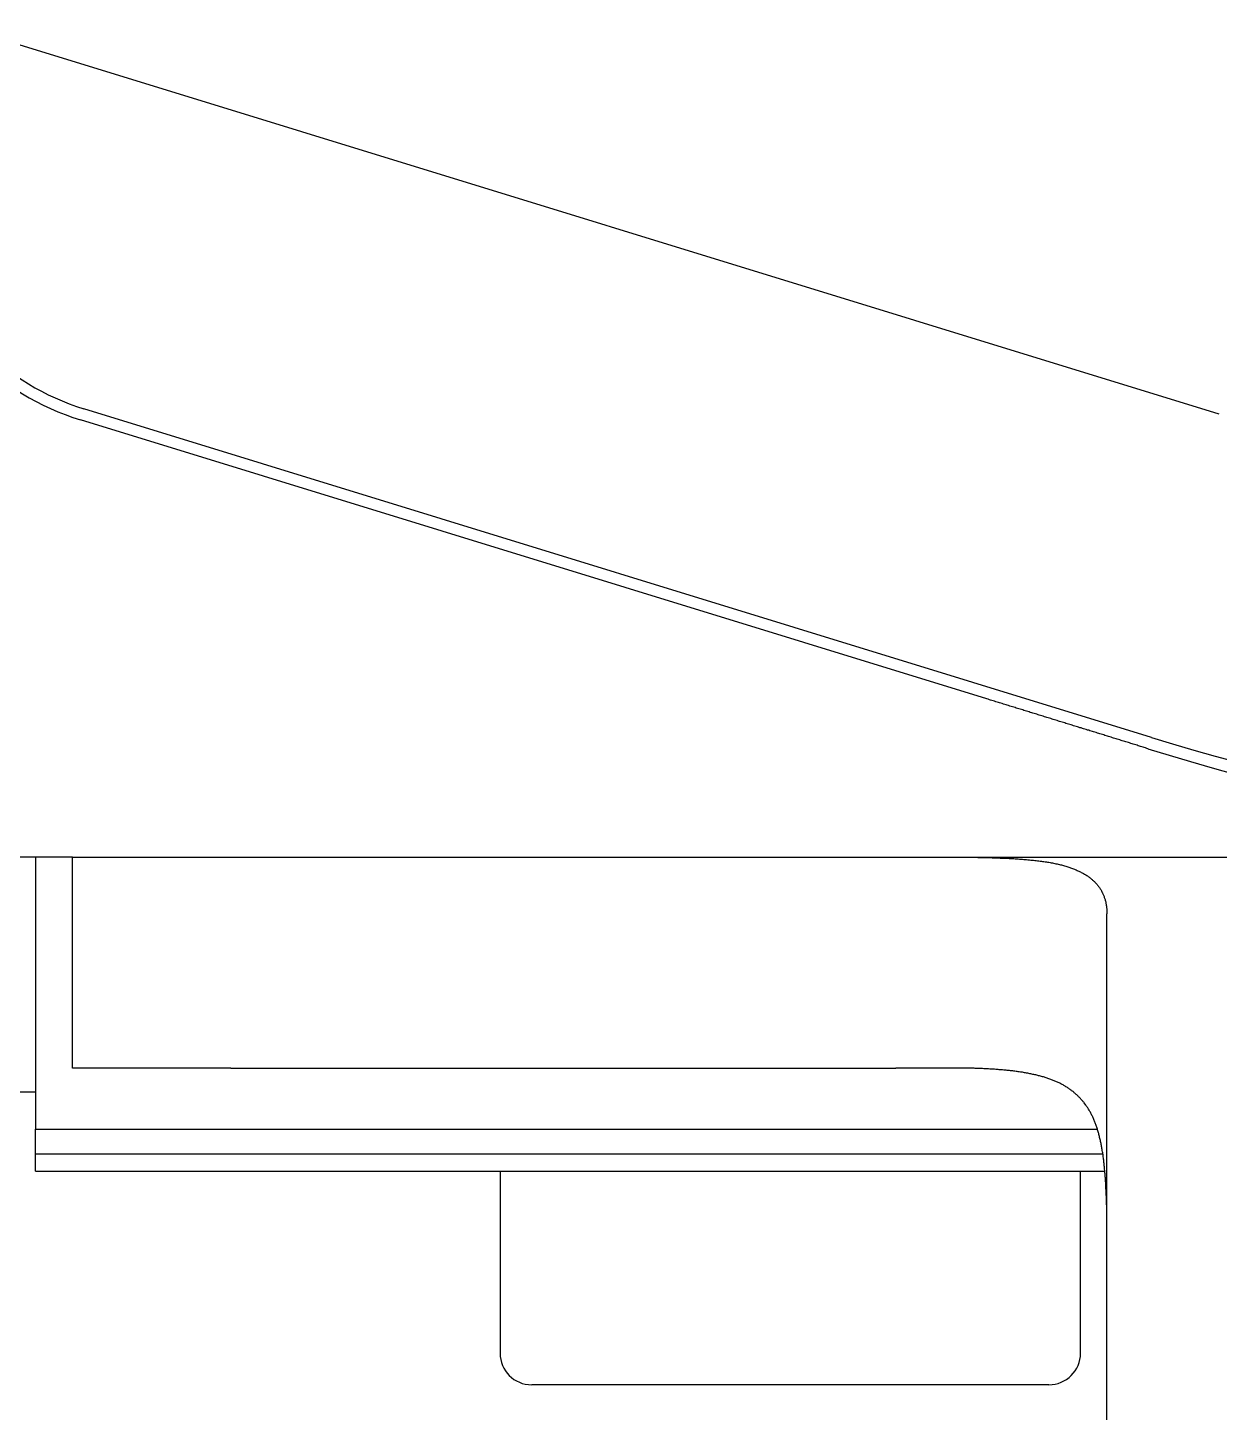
# Model space of a CAD drawing. Extents: x 55 to 320, y 62 to 485.
# Drawn here: x 67.05 to 78.34, y 414.75 to 427.87 of the extents above; entities that cross this region are included whole.
import ezdxf

# ---------------------------------------------------------------- set-up
doc = ezdxf.new("R2010")
doc.units = 0
doc.header["$MEASUREMENT"] = 0
doc.layers.add('FR_QBM1_G14_40U', color=7, linetype='CONTINUOUS')

msp = doc.modelspace()

# ---------------------------------------------------------------- linework, layer by layer
at = {"layer": 'FR_QBM1_G14_40U', "color": 5, "linetype": 'Continuous'}
for p, q in [((78.343, 424.209), (66.448, 427.871)), ((77.7, 421.145), (67.586, 424.26)), ((76.141, 421.511), (67.554, 424.155)), ((67.479, 420.011), (62.279, 420.011)), ((67.129, 420.011), (67.129, 417.434)), ((67.479, 418.011), (67.479, 420.011)), ((67.479, 420.011), (68.979, 420.011)), ((68.979, 420.011), (75.279, 420.011)), ((75.279, 420.011), (93.279, 420.011)), ((77.279, 418.011), (77.279, 419.475)), ((68.979, 418.011), (67.479, 418.011)), ((68.979, 418.011), (75.279, 418.011)), ((77.279, 405.511), (77.279, 418.011)), ((66.979, 417.788), (67.129, 417.788)), ((67.129, 417.434), (77.187, 417.434)), ((67.129, 417.199), (67.129, 417.434)), ((67.129, 417.199), (77.238, 417.199)), ((67.129, 417.035), (67.129, 417.199)), ((67.129, 417.035), (77.258, 417.035)), ((71.529, 417.035), (71.529, 415.311)), ((77.029, 415.311), (77.029, 417.035)), ((76.729, 415.011), (71.829, 415.011))]:
    msp.add_line(p, q, dxfattribs=at)
for points in [[(77.668, 421.039, 0), (77.656, 421.042, 0), (77.644, 421.046, 0), (77.633, 421.05, 0), (77.621, 421.053, 0), (77.61, 421.057, 0), (77.598, 421.06, 0), (77.587, 421.064, 0), (77.575, 421.067, 0), (77.564, 421.071, 0), (77.552, 421.075, 0), (77.541, 421.078, 0), (77.529, 421.082, 0), (77.517, 421.085, 0), (77.506, 421.089, 0), (77.494, 421.093, 0), (77.483, 421.096, 0), (77.471, 421.1, 0), (77.459, 421.103, 0), (77.448, 421.107, 0), (77.436, 421.111, 0), (77.424, 421.114, 0), (77.413, 421.118, 0), (77.401, 421.122, 0), (77.389, 421.125, 0), (77.377, 421.129, 0), (77.366, 421.132, 0), (77.354, 421.136, 0), (77.342, 421.14, 0), (77.331, 421.143, 0), (77.319, 421.147, 0), (77.307, 421.151, 0), (77.295, 421.154, 0), (77.284, 421.158, 0), (77.272, 421.161, 0), (77.26, 421.165, 0), (77.248, 421.169, 0), (77.236, 421.172, 0), (77.225, 421.176, 0), (77.213, 421.18, 0), (77.201, 421.183, 0), (77.189, 421.187, 0), (77.177, 421.191, 0), (77.165, 421.194, 0), (77.153, 421.198, 0), (77.142, 421.202, 0), (77.13, 421.205, 0), (77.118, 421.209, 0), (77.106, 421.213, 0), (77.094, 421.216, 0), (77.082, 421.22, 0), (77.07, 421.224, 0), (77.058, 421.227, 0), (77.046, 421.231, 0), (77.035, 421.235, 0), (77.023, 421.238, 0), (77.011, 421.242, 0), (76.999, 421.246, 0), (76.987, 421.25, 0), (76.975, 421.253, 0), (76.963, 421.257, 0), (76.951, 421.261, 0), (76.939, 421.264, 0), (76.927, 421.268, 0), (76.915, 421.272, 0), (76.903, 421.275, 0), (76.891, 421.279, 0), (76.879, 421.283, 0), (76.867, 421.286, 0), (76.855, 421.29, 0), (76.843, 421.294, 0), (76.831, 421.298, 0), (76.819, 421.301, 0), (76.807, 421.305, 0), (76.795, 421.309, 0), (76.783, 421.312, 0), (76.771, 421.316, 0), (76.759, 421.32, 0), (76.747, 421.324, 0), (76.735, 421.327, 0), (76.723, 421.331, 0), (76.711, 421.335, 0), (76.699, 421.339, 0), (76.686, 421.342, 0), (76.674, 421.346, 0), (76.662, 421.35, 0), (76.65, 421.353, 0), (76.638, 421.357, 0), (76.626, 421.361, 0), (76.614, 421.365, 0), (76.602, 421.368, 0), (76.59, 421.372, 0), (76.578, 421.376, 0), (76.566, 421.38, 0), (76.553, 421.383, 0), (76.541, 421.387, 0), (76.529, 421.391, 0), (76.517, 421.394, 0), (76.505, 421.398, 0), (76.493, 421.402, 0), (76.481, 421.406, 0), (76.469, 421.409, 0), (76.457, 421.413, 0), (76.444, 421.417, 0), (76.432, 421.421, 0), (76.42, 421.424, 0), (76.408, 421.428, 0), (76.396, 421.432, 0), (76.384, 421.436, 0), (76.372, 421.439, 0), (76.359, 421.443, 0), (76.347, 421.447, 0), (76.335, 421.451, 0), (76.323, 421.454, 0), (76.311, 421.458, 0), (76.299, 421.462, 0), (76.287, 421.466, 0), (76.274, 421.469, 0), (76.262, 421.473, 0), (76.25, 421.477, 0), (76.238, 421.481, 0), (76.226, 421.484, 0), (76.213, 421.488, 0), (76.201, 421.492, 0), (76.189, 421.496, 0), (76.177, 421.499, 0), (76.165, 421.503, 0), (76.153, 421.507, 0), (76.141, 421.511, 0)], [(77.279, 416.546, 0), (77.279, 416.55, 0), (77.279, 416.554, 0), (77.279, 416.557, 0), (77.279, 416.561, 0), (77.279, 416.565, 0), (77.279, 416.568, 0), (77.279, 416.572, 0), (77.279, 416.576, 0), (77.279, 416.579, 0), (77.279, 416.583, 0), (77.279, 416.586, 0), (77.279, 416.59, 0), (77.279, 416.594, 0), (77.279, 416.597, 0), (77.279, 416.601, 0), (77.279, 416.605, 0), (77.279, 416.608, 0), (77.279, 416.612, 0), (77.279, 416.616, 0), (77.278, 416.619, 0), (77.278, 416.623, 0), (77.278, 416.626, 0), (77.278, 416.63, 0), (77.278, 416.634, 0), (77.278, 416.637, 0), (77.278, 416.641, 0), (77.278, 416.645, 0), (77.278, 416.648, 0), (77.278, 416.652, 0), (77.278, 416.656, 0), (77.278, 416.659, 0), (77.278, 416.663, 0), (77.278, 416.666, 0), (77.278, 416.67, 0), (77.278, 416.674, 0), (77.278, 416.677, 0), (77.278, 416.681, 0), (77.277, 416.685, 0), (77.277, 416.688, 0), (77.277, 416.692, 0), (77.277, 416.695, 0), (77.277, 416.699, 0), (77.277, 416.703, 0), (77.277, 416.706, 0), (77.277, 416.71, 0), (77.277, 416.714, 0), (77.276, 416.717, 0), (77.276, 416.721, 0), (77.276, 416.725, 0), (77.276, 416.728, 0), (77.276, 416.732, 0), (77.276, 416.735, 0), (77.276, 416.739, 0), (77.276, 416.743, 0), (77.276, 416.746, 0), (77.275, 416.75, 0), (77.275, 416.754, 0), (77.275, 416.757, 0), (77.275, 416.761, 0), (77.275, 416.764, 0), (77.275, 416.768, 0), (77.275, 416.772, 0), (77.275, 416.775, 0), (77.275, 416.779, 0), (77.274, 416.783, 0), (77.274, 416.786, 0), (77.274, 416.79, 0), (77.274, 416.794, 0), (77.274, 416.797, 0), (77.274, 416.801, 0), (77.273, 416.804, 0), (77.273, 416.808, 0), (77.273, 416.812, 0), (77.273, 416.815, 0), (77.273, 416.819, 0), (77.273, 416.823, 0), (77.272, 416.826, 0), (77.272, 416.83, 0), (77.272, 416.833, 0), (77.272, 416.837, 0), (77.272, 416.841, 0), (77.272, 416.844, 0), (77.271, 416.848, 0), (77.271, 416.852, 0), (77.271, 416.855, 0), (77.271, 416.859, 0), (77.271, 416.862, 0), (77.27, 416.866, 0), (77.27, 416.87, 0), (77.27, 416.873, 0), (77.27, 416.877, 0), (77.27, 416.88, 0), (77.269, 416.884, 0), (77.269, 416.888, 0), (77.269, 416.891, 0), (77.269, 416.895, 0), (77.269, 416.899, 0), (77.268, 416.902, 0), (77.268, 416.906, 0), (77.268, 416.909, 0), (77.268, 416.913, 0), (77.267, 416.917, 0), (77.267, 416.92, 0), (77.267, 416.924, 0), (77.267, 416.928, 0), (77.267, 416.931, 0), (77.266, 416.935, 0), (77.266, 416.938, 0), (77.266, 416.942, 0), (77.266, 416.946, 0), (77.265, 416.949, 0), (77.265, 416.953, 0), (77.265, 416.956, 0), (77.265, 416.96, 0), (77.264, 416.964, 0), (77.264, 416.967, 0), (77.264, 416.971, 0), (77.264, 416.974, 0), (77.263, 416.978, 0), (77.263, 416.982, 0), (77.263, 416.985, 0), (77.263, 416.989, 0), (77.262, 416.992, 0), (77.262, 416.996, 0), (77.262, 417, 0), (77.261, 417.003, 0), (77.261, 417.007, 0), (77.261, 417.011, 0)]]:
    msp.add_polyline3d(points, dxfattribs=at)
at = {"layer": 'FR_QBM1_G14_40U', "color": 5}
for points in [[(75.279, 420.011, 0), (75.296, 420.011, 0), (75.313, 420.011, 0), (75.33, 420.011, 0), (75.347, 420.011, 0), (75.364, 420.011, 0), (75.381, 420.011, 0), (75.398, 420.011, 0), (75.415, 420.011, 0), (75.432, 420.011, 0), (75.449, 420.011, 0), (75.466, 420.011, 0), (75.483, 420.011, 0), (75.5, 420.011, 0), (75.517, 420.011, 0), (75.534, 420.011, 0), (75.55, 420.011, 0), (75.567, 420.011, 0), (75.584, 420.011, 0), (75.601, 420.011, 0), (75.618, 420.011, 0), (75.634, 420.011, 0), (75.651, 420.011, 0), (75.668, 420.011, 0), (75.684, 420.011, 0), (75.701, 420.012, 0), (75.717, 420.012, 0), (75.734, 420.012, 0), (75.75, 420.012, 0), (75.767, 420.012, 0), (75.783, 420.012, 0), (75.799, 420.011, 0), (75.816, 420.011, 0), (75.832, 420.011, 0), (75.848, 420.011, 0), (75.865, 420.011, 0), (75.881, 420.011, 0), (75.897, 420.011, 0), (75.913, 420.011, 0), (75.929, 420.011, 0), (75.945, 420.011, 0), (75.961, 420.011, 0), (75.977, 420.01, 0), (75.992, 420.01, 0), (76.008, 420.01, 0), (76.024, 420.01, 0), (76.039, 420.01, 0), (76.055, 420.009, 0), (76.071, 420.009, 0), (76.086, 420.009, 0), (76.102, 420.008, 0), (76.117, 420.008, 0), (76.132, 420.008, 0), (76.147, 420.007, 0), (76.162, 420.007, 0), (76.178, 420.007, 0), (76.193, 420.006, 0), (76.208, 420.006, 0), (76.223, 420.005, 0), (76.237, 420.005, 0), (76.252, 420.004, 0), (76.267, 420.003, 0), (76.281, 420.003, 0), (76.296, 420.002, 0), (76.311, 420.002, 0), (76.325, 420.001, 0), (76.339, 420, 0), (76.353, 419.999, 0), (76.368, 419.999, 0), (76.382, 419.998, 0), (76.396, 419.997, 0), (76.41, 419.996, 0), (76.424, 419.995, 0), (76.437, 419.994, 0), (76.451, 419.993, 0), (76.465, 419.992, 0), (76.478, 419.991, 0), (76.492, 419.99, 0), (76.505, 419.989, 0), (76.518, 419.988, 0), (76.531, 419.987, 0), (76.544, 419.985, 0), (76.557, 419.984, 0), (76.57, 419.983, 0), (76.583, 419.981, 0), (76.596, 419.98, 0), (76.608, 419.979, 0), (76.621, 419.977, 0), (76.633, 419.976, 0), (76.646, 419.974, 0), (76.658, 419.972, 0), (76.67, 419.971, 0), (76.682, 419.969, 0), (76.694, 419.967, 0), (76.706, 419.966, 0), (76.717, 419.964, 0), (76.729, 419.962, 0), (76.74, 419.96, 0), (76.752, 419.958, 0), (76.763, 419.956, 0), (76.774, 419.954, 0), (76.785, 419.951, 0), (76.796, 419.949, 0), (76.806, 419.947, 0), (76.817, 419.944, 0), (76.828, 419.942, 0), (76.838, 419.939, 0), (76.848, 419.937, 0), (76.858, 419.934, 0), (76.868, 419.931, 0), (76.878, 419.929, 0), (76.888, 419.926, 0), (76.898, 419.923, 0), (76.907, 419.92, 0), (76.917, 419.917, 0), (76.926, 419.914, 0), (76.935, 419.911, 0), (76.944, 419.907, 0), (76.953, 419.904, 0), (76.962, 419.901, 0), (76.971, 419.897, 0), (76.979, 419.894, 0), (76.988, 419.89, 0), (76.996, 419.886, 0), (77.004, 419.883, 0), (77.012, 419.879, 0), (77.02, 419.875, 0), (77.028, 419.871, 0), (77.036, 419.867, 0), (77.044, 419.863, 0), (77.051, 419.859, 0), (77.058, 419.855, 0), (77.066, 419.851, 0), (77.073, 419.846, 0), (77.08, 419.842, 0), (77.087, 419.837, 0), (77.094, 419.833, 0), (77.1, 419.828, 0), (77.107, 419.824, 0), (77.113, 419.819, 0), (77.12, 419.814, 0), (77.126, 419.809, 0), (77.132, 419.804, 0), (77.138, 419.799, 0), (77.143, 419.794, 0), (77.149, 419.789, 0), (77.155, 419.784, 0), (77.16, 419.779, 0), (77.165, 419.773, 0), (77.171, 419.768, 0), (77.176, 419.762, 0), (77.181, 419.757, 0), (77.186, 419.751, 0), (77.19, 419.745, 0), (77.195, 419.74, 0), (77.199, 419.734, 0), (77.204, 419.728, 0), (77.208, 419.722, 0), (77.212, 419.716, 0), (77.216, 419.71, 0), (77.22, 419.703, 0), (77.224, 419.697, 0), (77.227, 419.691, 0), (77.231, 419.684, 0), (77.234, 419.678, 0), (77.237, 419.671, 0), (77.24, 419.665, 0), (77.243, 419.658, 0), (77.246, 419.651, 0), (77.249, 419.644, 0), (77.252, 419.637, 0), (77.254, 419.63, 0), (77.257, 419.623, 0), (77.259, 419.616, 0), (77.261, 419.609, 0), (77.263, 419.602, 0), (77.265, 419.594, 0), (77.267, 419.587, 0), (77.269, 419.579, 0), (77.27, 419.572, 0), (77.272, 419.564, 0), (77.273, 419.556, 0), (77.274, 419.548, 0), (77.275, 419.54, 0), (77.276, 419.532, 0), (77.277, 419.524, 0), (77.277, 419.516, 0), (77.278, 419.508, 0), (77.278, 419.5, 0), (77.279, 419.492, 0), (77.279, 419.483, 0), (77.279, 419.475, 0)], [(77.261, 417.011, 0), (77.26, 417.021, 0), (77.259, 417.032, 0), (77.258, 417.043, 0), (77.257, 417.054, 0), (77.256, 417.065, 0), (77.255, 417.076, 0), (77.254, 417.086, 0), (77.253, 417.097, 0), (77.252, 417.107, 0), (77.251, 417.118, 0), (77.249, 417.128, 0), (77.248, 417.139, 0), (77.247, 417.149, 0), (77.246, 417.159, 0), (77.244, 417.17, 0), (77.243, 417.18, 0), (77.242, 417.19, 0), (77.24, 417.2, 0), (77.239, 417.21, 0), (77.237, 417.22, 0), (77.235, 417.23, 0), (77.234, 417.24, 0), (77.232, 417.25, 0), (77.23, 417.26, 0), (77.228, 417.269, 0), (77.227, 417.279, 0), (77.225, 417.289, 0), (77.223, 417.298, 0), (77.221, 417.308, 0), (77.219, 417.317, 0), (77.217, 417.327, 0), (77.215, 417.336, 0), (77.213, 417.345, 0), (77.21, 417.354, 0), (77.208, 417.364, 0), (77.206, 417.373, 0), (77.203, 417.382, 0), (77.201, 417.391, 0), (77.198, 417.4, 0), (77.196, 417.408, 0), (77.193, 417.417, 0), (77.191, 417.426, 0), (77.188, 417.434, 0), (77.185, 417.443, 0), (77.183, 417.452, 0), (77.18, 417.46, 0), (77.177, 417.468, 0), (77.174, 417.477, 0), (77.171, 417.485, 0), (77.168, 417.493, 0), (77.164, 417.501, 0), (77.161, 417.509, 0), (77.158, 417.517, 0), (77.155, 417.525, 0), (77.151, 417.533, 0), (77.148, 417.541, 0), (77.144, 417.549, 0), (77.141, 417.556, 0), (77.137, 417.564, 0), (77.133, 417.571, 0), (77.129, 417.579, 0), (77.126, 417.586, 0), (77.122, 417.594, 0), (77.118, 417.601, 0), (77.114, 417.608, 0), (77.109, 417.615, 0), (77.105, 417.622, 0), (77.101, 417.629, 0), (77.097, 417.636, 0), (77.092, 417.643, 0), (77.088, 417.649, 0), (77.083, 417.656, 0), (77.078, 417.662, 0), (77.074, 417.669, 0), (77.069, 417.675, 0), (77.064, 417.682, 0), (77.059, 417.688, 0), (77.054, 417.694, 0), (77.049, 417.7, 0), (77.044, 417.706, 0), (77.038, 417.712, 0), (77.033, 417.718, 0), (77.028, 417.724, 0), (77.022, 417.73, 0), (77.017, 417.736, 0), (77.011, 417.741, 0), (77.005, 417.747, 0), (77, 417.752, 0), (76.994, 417.758, 0), (76.988, 417.763, 0), (76.982, 417.769, 0), (76.976, 417.774, 0), (76.97, 417.779, 0), (76.964, 417.784, 0), (76.958, 417.789, 0), (76.951, 417.794, 0), (76.945, 417.799, 0), (76.938, 417.804, 0), (76.932, 417.808, 0), (76.925, 417.813, 0), (76.919, 417.818, 0), (76.912, 417.822, 0), (76.905, 417.827, 0), (76.898, 417.831, 0), (76.891, 417.835, 0), (76.884, 417.84, 0), (76.877, 417.844, 0), (76.87, 417.848, 0), (76.863, 417.852, 0), (76.855, 417.856, 0), (76.848, 417.86, 0), (76.841, 417.864, 0), (76.833, 417.868, 0), (76.826, 417.871, 0), (76.818, 417.875, 0), (76.81, 417.879, 0), (76.802, 417.882, 0), (76.794, 417.886, 0), (76.786, 417.889, 0), (76.778, 417.892, 0), (76.77, 417.896, 0), (76.762, 417.899, 0), (76.754, 417.902, 0), (76.746, 417.905, 0), (76.737, 417.908, 0), (76.729, 417.911, 0), (76.72, 417.914, 0), (76.712, 417.917, 0), (76.703, 417.92, 0), (76.695, 417.922, 0), (76.686, 417.925, 0), (76.677, 417.928, 0), (76.668, 417.93, 0), (76.659, 417.933, 0), (76.65, 417.935, 0), (76.641, 417.938, 0), (76.632, 417.94, 0), (76.623, 417.942, 0), (76.614, 417.945, 0), (76.604, 417.947, 0), (76.595, 417.949, 0), (76.585, 417.951, 0), (76.576, 417.953, 0), (76.567, 417.955, 0), (76.557, 417.957, 0), (76.547, 417.959, 0), (76.538, 417.961, 0), (76.528, 417.963, 0), (76.518, 417.965, 0), (76.508, 417.967, 0), (76.499, 417.968, 0), (76.489, 417.97, 0), (76.479, 417.972, 0), (76.469, 417.973, 0), (76.459, 417.975, 0), (76.448, 417.976, 0), (76.438, 417.978, 0), (76.428, 417.979, 0), (76.418, 417.981, 0), (76.407, 417.982, 0), (76.397, 417.983, 0), (76.387, 417.985, 0), (76.376, 417.986, 0), (76.366, 417.987, 0), (76.355, 417.988, 0), (76.344, 417.989, 0), (76.334, 417.99, 0), (76.323, 417.992, 0), (76.312, 417.993, 0), (76.302, 417.994, 0), (76.291, 417.995, 0), (76.28, 417.996, 0), (76.269, 417.996, 0), (76.258, 417.997, 0), (76.247, 417.998, 0), (76.236, 417.999, 0), (76.225, 418, 0), (76.214, 418.001, 0), (76.203, 418.001, 0), (76.192, 418.002, 0), (76.18, 418.003, 0), (76.169, 418.003, 0), (76.158, 418.004, 0), (76.147, 418.005, 0), (76.135, 418.005, 0), (76.124, 418.006, 0), (76.112, 418.006, 0), (76.101, 418.007, 0), (76.089, 418.007, 0), (76.078, 418.008, 0), (76.066, 418.008, 0), (76.055, 418.008, 0), (76.043, 418.009, 0), (76.031, 418.009, 0), (76.02, 418.01, 0), (76.008, 418.01, 0), (75.996, 418.01, 0), (75.984, 418.01, 0), (75.973, 418.011, 0), (75.961, 418.011, 0), (75.949, 418.011, 0), (75.937, 418.011, 0), (75.925, 418.012, 0), (75.913, 418.012, 0), (75.901, 418.012, 0), (75.889, 418.012, 0), (75.877, 418.012, 0), (75.865, 418.012, 0), (75.853, 418.012, 0), (75.841, 418.012, 0), (75.829, 418.013, 0), (75.817, 418.013, 0), (75.804, 418.013, 0), (75.792, 418.013, 0), (75.78, 418.013, 0), (75.768, 418.013, 0), (75.755, 418.013, 0), (75.743, 418.013, 0), (75.731, 418.013, 0), (75.719, 418.013, 0), (75.706, 418.013, 0), (75.694, 418.013, 0), (75.682, 418.013, 0), (75.669, 418.013, 0), (75.657, 418.012, 0), (75.644, 418.012, 0), (75.632, 418.012, 0), (75.62, 418.012, 0), (75.607, 418.012, 0), (75.594, 418.012, 0), (75.582, 418.012, 0), (75.57, 418.012, 0), (75.557, 418.012, 0), (75.544, 418.012, 0), (75.532, 418.012, 0), (75.519, 418.012, 0), (75.507, 418.012, 0), (75.494, 418.011, 0), (75.482, 418.011, 0), (75.469, 418.011, 0), (75.456, 418.011, 0), (75.444, 418.011, 0), (75.431, 418.011, 0), (75.418, 418.011, 0), (75.406, 418.011, 0), (75.393, 418.011, 0), (75.38, 418.011, 0), (75.368, 418.011, 0), (75.355, 418.011, 0), (75.342, 418.011, 0), (75.33, 418.011, 0), (75.317, 418.011, 0), (75.304, 418.011, 0), (75.292, 418.011, 0), (75.279, 418.011, 0)]]:
    msp.add_polyline3d(points, dxfattribs=at)
at = {"layer": 'FR_QBM1_G14_40U', "color": 5, "linetype": 'Continuous'}
for centre, radius, start, end in [((68.279, 426.511), 2.465, 197.1144, 252.8856), ((68.279, 426.511), 2.355, 197.1144, 252.8856), ((84.279, 442.511), 22.355, 252.8856, 287.1144), ((84.279, 442.108), 22.082, 252.5782, 287.4218), ((71.829, 415.311), 0.3, 180, 270), ((76.729, 415.311), 0.3, 270, 0)]:
    msp.add_arc(centre, radius, start, end, dxfattribs=at)

doc.saveas('drawing.dxf')
